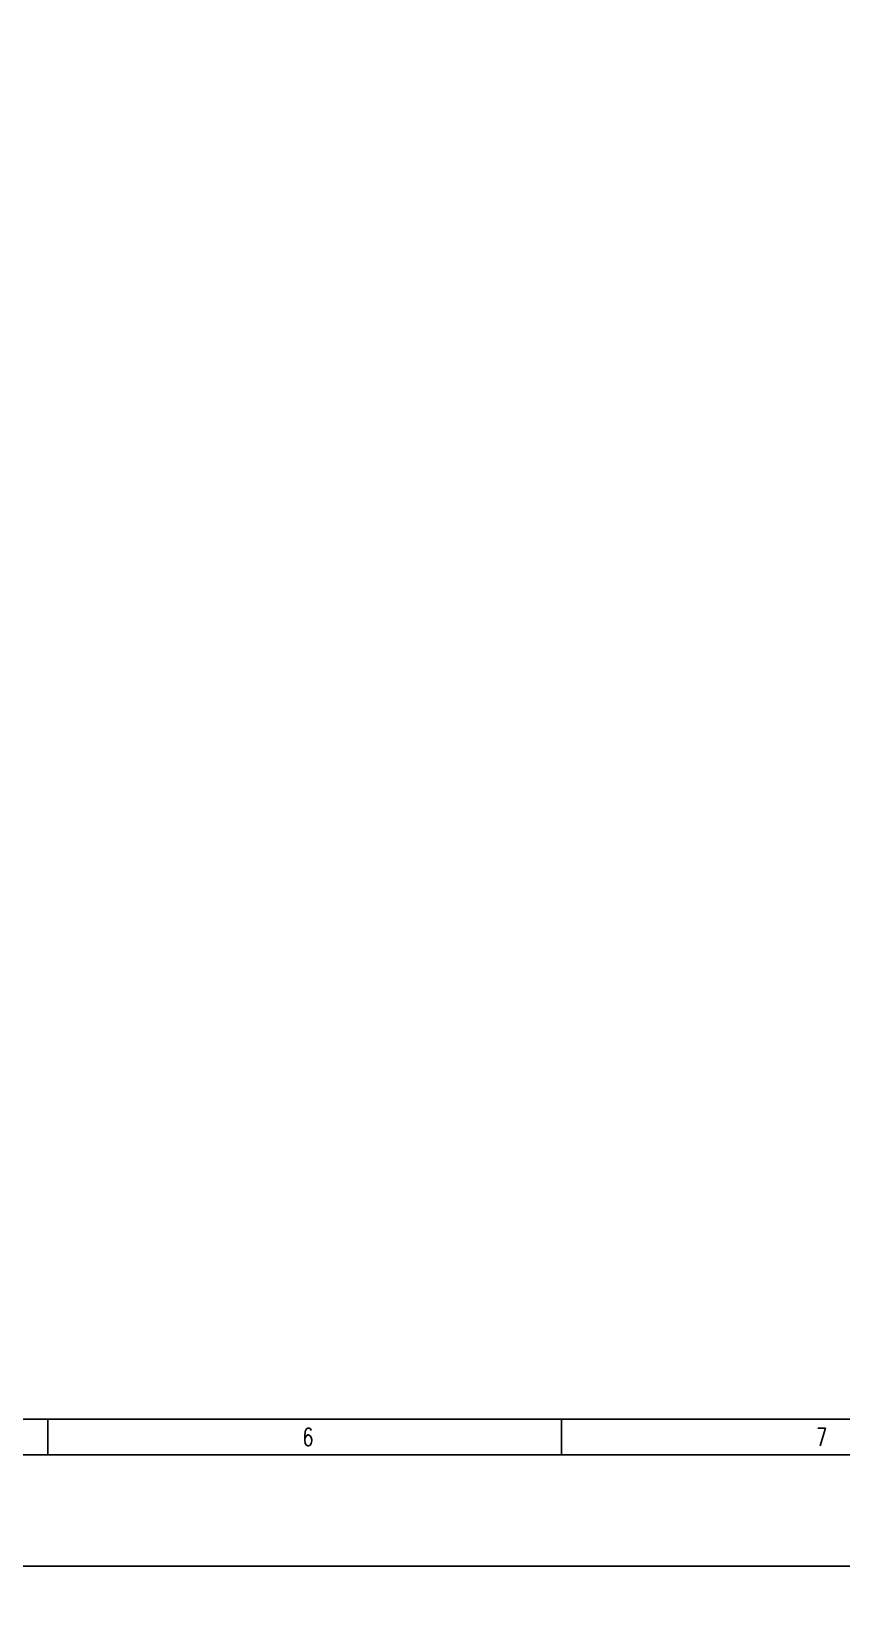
# Model space of a CAD drawing. Header units: inches. Extents: x 3186 to 109360, y -14990 to 740552.
# Drawn here: x 42014 to 53388, y 568918 to 590987 of the extents above; entities that cross this region are included whole.
import ezdxf

# ---------------------------------------------------------------- set-up
doc = ezdxf.new("R2010")
doc.units = ezdxf.units.IN
doc.header["$MEASUREMENT"] = 0
doc.styles.add('HZ', font='txt_____.ttf', dxfattribs={"width": 0.7, "bigfont": 'HZTXT'})
doc.styles.get("Standard").update_dxf_attribs({"font": 'txt', "bigfont": 'gbcbig.shx'})
doc.dimstyles.new('Standard-yuanban', dxfattribs={"dimtxt": 800, "dimasz": 0.18, "dimexe": 0.18, "dimexo": 0.0625, "dimgap": 0.09, "dimtad": 0, "dimtih": 1, "dimtoh": 1, "dimdec": 4, "dimlfac": 0.02, "dimzin": 0, "dimdsep": 46, "dimtxsty": 'Standard', "dimcen": 0.09, "dimadec": 0, "dimazin": 0, "dimtfac": 1, "dimtdec": 4, "dimtofl": 0, "dimtmove": 0, "dimatfit": 3, "dimfxl": 1, "dimtolj": 1, "dimtzin": 0, "dimarcsym": 0})

# ---------------------------------------------------------------- blocks, each defined once
blk = doc.blocks.new('*D50')
at = {"color": 0, "lineweight": -2, "transparency": 16777216}
for p, q in [((4934, 571006), (4934, 569443)), ((64384, 571006), (64384, 569443)), ((4935, 569443), (31993, 569443)), ((64384, 569443), (37326, 569443))]:
    blk.add_line(p, q, dxfattribs=at)
at = {"color": 0, "transparency": 16777216}
for points in [[(4935, 569443), (4935, 569443), (4934, 569443)], [(64384, 569443), (64384, 569443), (64384, 569443)]]:
    blk.add_solid(points, dxfattribs=at)
at = {"layer": 'Defpoints', "color": 0, "transparency": 16777216}
for p in [(4934, 571006), (64384, 571006), (64384, 569443)]:
    blk.add_point(p, dxfattribs=at)
at = {"color": 0, "transparency": 16777216, "insert": (34659, 569443), "char_height": 800, "attachment_point": 5}
blk.add_mtext('\\A1;1189.0000', dxfattribs=at)

msp = doc.modelspace()

# ---------------------------------------------------------------- linework, layer by layer
msp.add_lwpolyline([(6184.44132, 612556.06866), (63880.44132, 612556.06866), (63880.44132, 571506.06866), (6184.44132, 571506.06866)], close=True)
at = {"flags": 128}
for points in [[(42244.44132, 571006.06866), (42244.44132, 571506.06866)], [(49456.44132, 571006.06866), (49456.44132, 571506.06866)]]:
    msp.add_lwpolyline(points, dxfattribs=at)
at = {"color": 4, "flags": 128}
for points in [[(42244.44132, 571506.06866), (42244.44132, 571006.06866)], [(49456.44132, 571506.06866), (49456.44132, 571006.06866)], [(64384.44132, 571006.06866), (4934.44132, 571006.06866)]]:
    msp.add_lwpolyline(points, dxfattribs=at)

# ---------------------------------------------------------------- texts
at = {"color": 0, "style": 'HZ', "width": 0.7}
for s, p in [('6', (45821.17198, 571131.06866)), ('7', (53033.17198, 571131.06866))]:
    msp.add_text(s, height=250, dxfattribs=at).set_placement(p)

# ---------------------------------------------------------------- dimensions: what is measured, and where the dimension line sits
dim = msp.add_linear_dim(base=(64384.44132, 569442.72601), p1=(4934.44132, 571006.06866), p2=(64384.44132, 571006.06866), dimstyle='Standard-yuanban')
dim.commit()
dim.dimension.update_dxf_attribs({"geometry": '*D50', "text_midpoint": (34659.44132, 569442.72601)})

doc.saveas('drawing.dxf')
